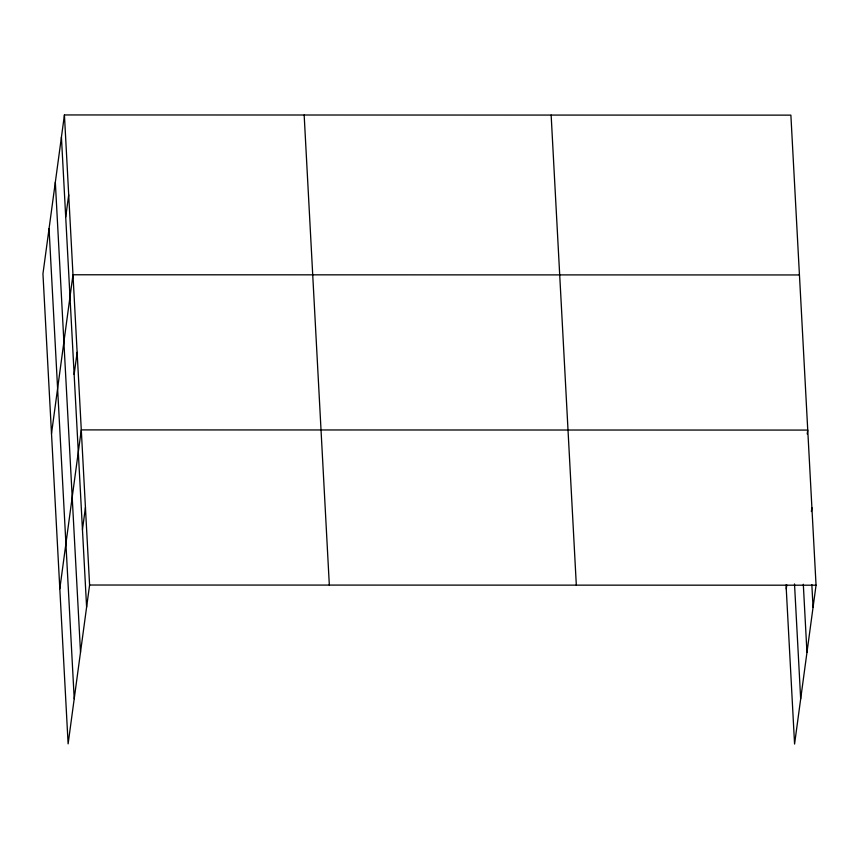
<?xml version="1.0" encoding="UTF-8"?>
<svg xmlns="http://www.w3.org/2000/svg" width="859" height="859" viewBox="0 0 859 859"><rect width="100%" height="100%" fill="white"/><g stroke="black" fill="none" stroke-linecap="round" stroke-linejoin="round"><path stroke-width="1.29" d="M64.425 114.945L42.95 273.796L68.119 743.862L89.594 585.022L64.425 114.945L790.881 115.138L816.05 585.204L794.575 744.055L786.049 584.915M65.713 216.994L68.709 194.853M51.508 433.623L72.983 274.773L799.439 274.955M74.142 374.47L77.138 352.33M59.819 588.737L81.294 429.897L807.739 430.08L807.213 433.988M82.453 529.595L85.449 507.454M786.264 588.93L786.801 584.947M811.368 511.556L811.895 507.648M89.594 585.022L816.05 585.204M811.841 584.614L813.054 607.345M803.305 584.26L806.955 652.453M794.511 583.937L800.674 698.936M551.145 115.074L576.325 585.14M304.161 115.009L329.33 585.076M61.429 137.086L86.609 607.152M55.33 182.194L80.51 652.271M49.049 228.677L74.218 698.754"/></g></svg>
